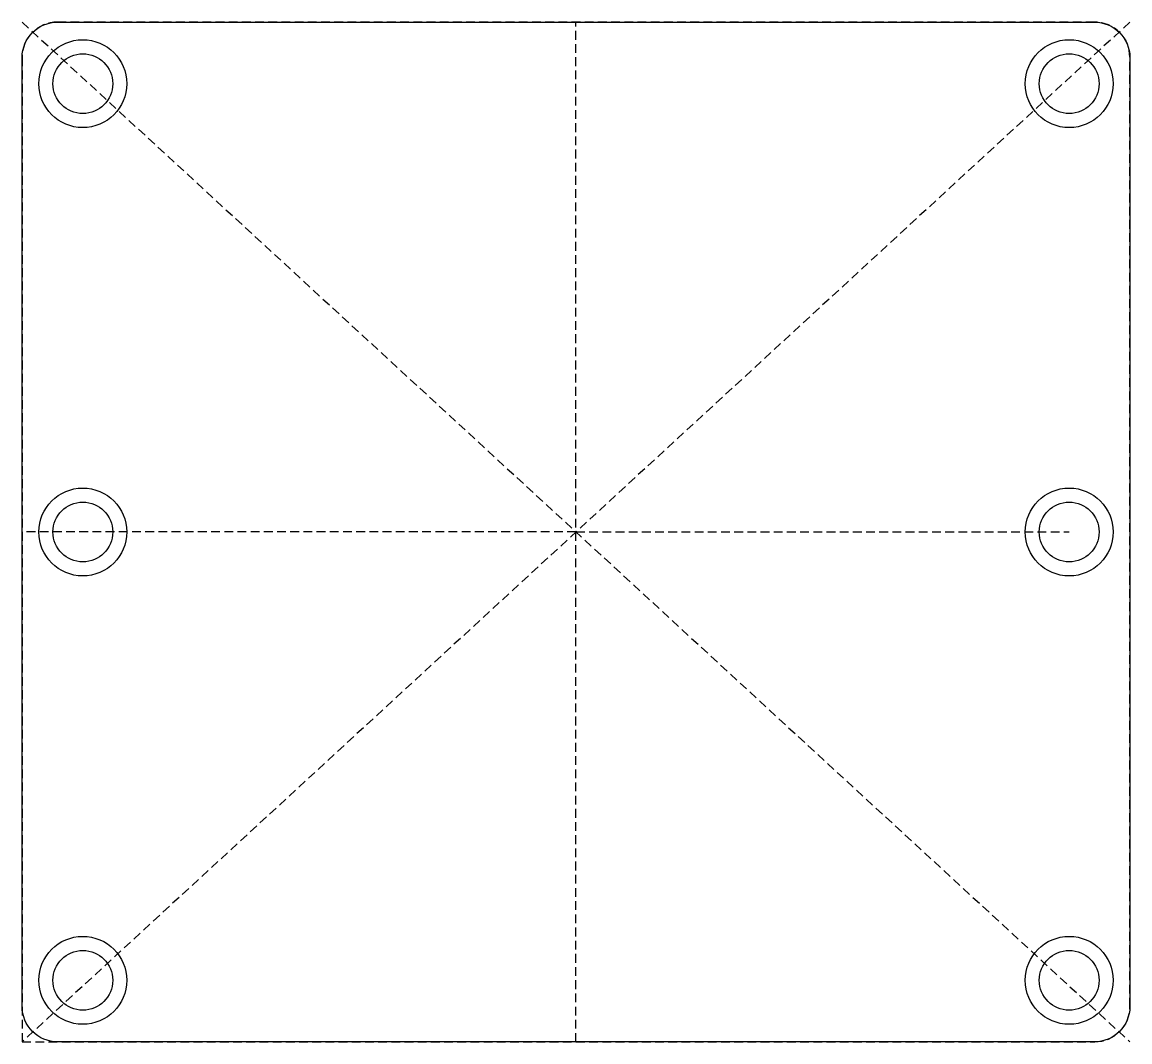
# Model space of a CAD drawing. Header units: millimetres. Extents: x -30.9 to 32.1, y -26.2 to 31.8.
import ezdxf

# ---------------------------------------------------------------- set-up
doc = ezdxf.new("R2010")
doc.units = ezdxf.units.MM
doc.linetypes.add('DASHED', pattern=[0.75, 0.5, -0.25])
doc.layers.get('0').update_dxf_attribs({"linetype": 'CONTINUOUS'})

msp = doc.modelspace()

# ---------------------------------------------------------------- linework, layer by layer
at = {"linetype": 'DASHED'}
for p, q in [((-30.881, 31.776), (32.119, -26.224)), ((32.119, 31.776), (-30.881, -26.224)), ((30.119, 31.776), (-28.881, 31.776)), ((0.619, -26.224), (0.619, 31.776)), ((-30.881, 29.776), (-30.881, -26.224)), ((32.119, -24.224), (32.119, 29.776)), ((0.619, 2.776), (-30.881, 2.776)), ((0.619, 2.776), (28.669, 2.776)), ((-30.881, -26.224), (30.119, -26.224))]:
    msp.add_line(p, q, dxfattribs=at)
msp.add_lwpolyline([(-28.881, 31.776), (30.119, 31.776, -0.414214), (32.119, 29.776), (32.119, -24.224, -0.414214), (30.119, -26.224), (-28.881, -26.224, -0.414214), (-30.881, -24.224), (-30.881, 29.776, -0.414214)], format="xyb", close=True)
for centre, radius in [((-27.431, 28.276), 2.5), ((28.669, 28.276), 2.5), ((-27.431, 28.276), 1.7), ((28.669, 28.276), 1.7), ((-27.431, 2.776), 2.5), ((28.669, 2.776), 2.5), ((-27.431, 2.776), 1.7), ((28.669, 2.776), 1.7), ((28.669, 2.776), 1.7), ((-27.431, -22.724), 2.5), ((28.669, -22.724), 2.5), ((-27.431, -22.724), 1.7), ((28.669, -22.724), 1.7)]:
    msp.add_circle(centre, radius)
for centre, start, end in [((-28.881, 29.776), 90, 180), ((-28.881, 29.776), 90, 180), ((30.119, 29.776), 0, 90), ((30.119, -24.224), 270, 360)]:
    msp.add_arc(centre, 2, start, end, dxfattribs=at)

doc.saveas('drawing.dxf')
